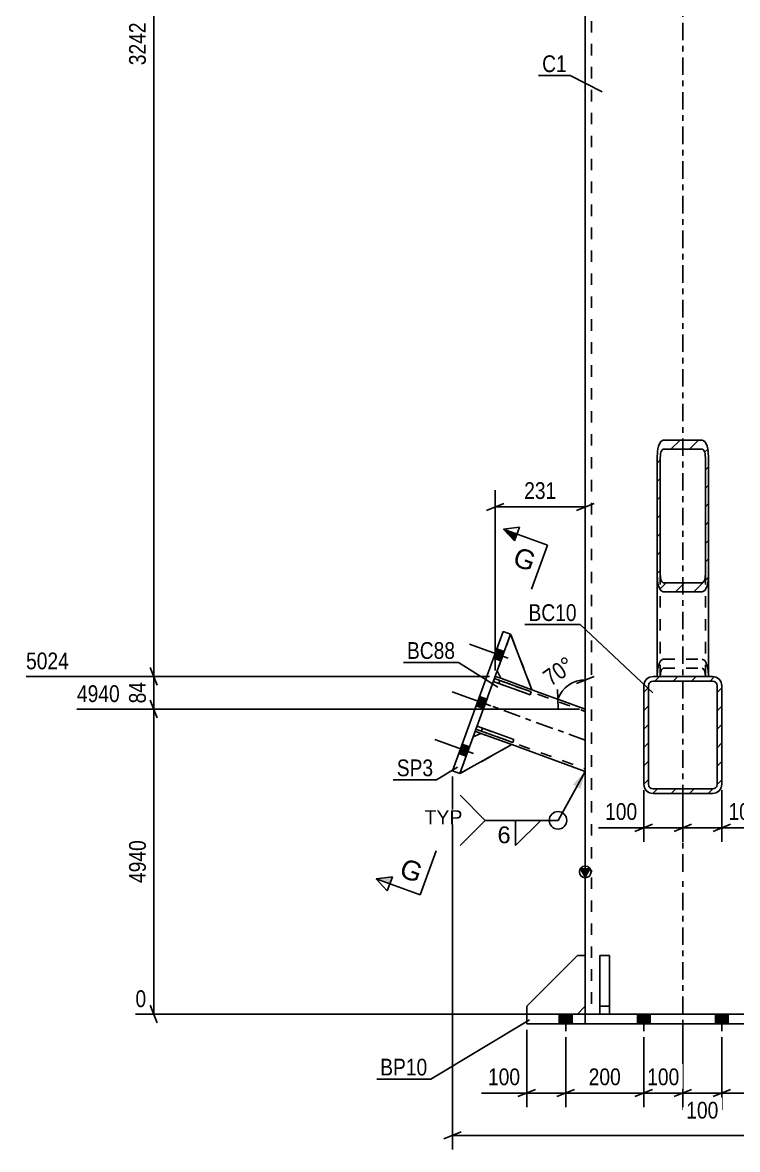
# Model space of a CAD drawing. Header units: millimetres. Extents: x 0 to 1189, y 0 to 841.
# Drawn here: x 338.5 to 460.7, y 419 to 611.5 of the extents above; entities that cross this region are included whole.
import ezdxf

# ---------------------------------------------------------------- set-up
doc = ezdxf.new("R2010")
doc.units = ezdxf.units.MM
doc.linetypes.add('DXK_LINE_DOT2', pattern=[3.9198, 1.9599, -1.9599])
doc.linetypes.add('DXK_LINE_DOT3', pattern=[5.9187, 2.979, -0.9799, 0.9799, -0.9799])
doc.styles.add('Arial', font='ARIAL.TTF', dxfattribs={"height": 0.2})
doc.styles.add('Arial Narrow', font='ARIALN.TTF', dxfattribs={"height": 0.2})

# ---------------------------------------------------------------- blocks, each defined once
blk = doc.blocks.new('Part-682122038-20073 - 20009')
at = {"linetype": 'Continuous'}
blk.add_hatch(color=2, dxfattribs=at).paths.add_polyline_path([(434.66, 465.5), (433.86, 466.9), (435.46, 466.9)])
at = {"color": 2, "linetype": 'Continuous'}
for p, q in [((434.66, 717.59), (434.66, 466.44)), ((434.66, 465.5), (433.86, 466.9)), ((433.86, 466.9), (435.46, 466.9)), ((435.46, 466.9), (434.66, 465.5)), ((434.66, 465.44), (434.66, 442.11))]:
    blk.add_line(p, q, dxfattribs=at)
at = {"color": 7, "linetype": 'DXK_LINE_DOT2'}
for p, q in [((435.73, 717.59), (435.73, 466.44)), ((435.73, 465.44), (435.73, 442.11)), ((434.66, 442.11), (467.99, 442.11))]:
    blk.add_line(p, q, dxfattribs=at)
at = {"color": 7, "linetype": 'DXK_LINE_DOT3'}
for p, q in [((451.33, 466.44), (451.33, 717.59)), ((451.33, 442.11), (451.33, 465.44))]:
    blk.add_line(p, q, dxfattribs=at)
at = {"color": 2, "linetype": 'Continuous'}
blk.add_circle((434.66, 466.4), 1, dxfattribs=at)
blk = doc.blocks.new('Part-682122038-20013 - 20009')
at = {"linetype": 'Continuous'}
h = blk.add_hatch(dxfattribs=at)
h.set_pattern_fill('', scale=0.7, style=0, pattern_type=0)
h.set_pattern_definition([(45, (444.6588, 481.3768), (-1.57154, 1.57154), [])])
h.paths.add_polyline_path([(444.66, 498.18), (444.66, 481.38), (444.78, 480.76), (445.13, 480.25), (445.65, 479.9), (446.26, 479.78), (456.39, 479.78), (457, 479.9), (457.52, 480.25), (457.87, 480.76), (457.99, 481.38), (457.99, 498.18), (457.87, 498.79), (457.52, 499.31), (457, 499.65), (456.39, 499.78), (446.26, 499.78), (445.65, 499.65), (445.13, 499.31), (444.78, 498.79)])
h.paths.add_polyline_path([(445.69, 498.74), (445.95, 498.92), (446.26, 498.98), (456.39, 498.98), (456.7, 498.92), (456.96, 498.74), (457.13, 498.48), (457.19, 498.18), (457.19, 481.38), (457.13, 481.07), (456.96, 480.81), (456.7, 480.64), (456.39, 480.58), (446.26, 480.58), (445.95, 480.64), (445.69, 480.81), (445.52, 481.07), (445.46, 481.38), (445.46, 498.18), (445.52, 498.48)])
at = {"color": 7, "linetype": 'DXK_LINE_DOT2'}
for p, q in [((444.66, 498.18), (444.78, 498.79)), ((445.65, 499.65), (446.26, 499.78)), ((446.26, 498.98), (445.95, 498.92)), ((456.39, 499.78), (446.26, 499.78)), ((446.26, 498.98), (456.39, 498.98)), ((456.39, 499.78), (457, 499.65)), ((456.7, 498.92), (456.39, 498.98)), ((457.87, 498.79), (457.99, 498.18)), ((444.66, 481.38), (444.66, 498.18)), ((445.52, 498.48), (445.46, 498.18)), ((445.46, 481.38), (445.46, 498.18)), ((457.19, 498.18), (457.13, 498.48)), ((457.19, 481.38), (457.19, 498.18)), ((457.99, 481.38), (457.99, 498.18)), ((444.78, 480.76), (444.66, 481.38)), ((445.46, 481.38), (445.52, 481.07)), ((457.13, 481.07), (457.19, 481.38)), ((457.99, 481.38), (457.87, 480.76)), ((446.26, 479.78), (445.65, 479.9)), ((445.95, 480.64), (446.26, 480.58)), ((446.26, 480.58), (456.39, 480.58)), ((446.26, 479.78), (456.39, 479.78)), ((456.39, 480.58), (456.7, 480.64)), ((457, 479.9), (456.39, 479.78))]:
    blk.add_line(p, q, dxfattribs=at)
at = {"color": 2, "linetype": 'Continuous'}
for p, q in [((444.78, 498.79), (444.66, 498.18)), ((446.26, 499.78), (445.65, 499.65)), ((445.95, 498.92), (446.26, 498.98)), ((446.26, 499.78), (456.39, 499.78)), ((446.26, 498.98), (456.39, 498.98)), ((457, 499.65), (456.39, 499.78)), ((456.39, 498.98), (456.7, 498.92)), ((457.99, 498.18), (457.87, 498.79)), ((444.66, 481.38), (444.66, 498.18)), ((445.46, 498.18), (445.52, 498.48)), ((445.46, 481.38), (445.46, 498.18)), ((457.13, 498.48), (457.19, 498.18)), ((457.19, 481.38), (457.19, 498.18)), ((457.99, 481.38), (457.99, 498.18)), ((444.66, 481.38), (444.78, 480.76)), ((445.52, 481.07), (445.46, 481.38)), ((457.19, 481.38), (457.13, 481.07)), ((457.87, 480.76), (457.99, 481.38)), ((445.65, 479.9), (446.26, 479.78)), ((446.26, 480.58), (445.95, 480.64)), ((446.26, 480.58), (456.39, 480.58)), ((446.26, 479.78), (456.39, 479.78)), ((456.7, 480.64), (456.39, 480.58)), ((456.39, 479.78), (457, 479.9))]:
    blk.add_line(p, q, dxfattribs=at)
at = {"color": 7, "linetype": 'DXK_LINE_DOT3'}
blk.add_line((451.33, 489.78), (451.33, 489.78), dxfattribs=at)
at = {"color": 7, "linetype": 'DXK_LINE_DOT2'}
for centre, radius, start, end in [((446.26, 498.18), 1.6, 112.5, 157.5), ((446.26, 498.18), 0.8, 112.5, 157.5), ((456.39, 498.18), 0.8, 22.5, 67.5), ((456.39, 498.18), 1.6, 22.5, 67.5), ((446.26, 481.38), 1.6, 202.5, 247.5), ((446.26, 481.38), 0.8, 202.5, 247.5), ((456.39, 481.38), 0.8, 292.5, 337.5), ((456.39, 481.38), 1.6, 292.5, 337.5)]:
    blk.add_arc(centre, radius, start, end, dxfattribs=at)
at = {"color": 2, "linetype": 'Continuous'}
for centre, radius, start, end in [((446.26, 498.18), 1.6, 112.5, 157.5), ((446.26, 498.18), 0.8, 112.5, 157.5), ((456.39, 498.18), 0.8, 22.5, 67.5), ((456.39, 498.18), 1.6, 22.5, 67.5), ((446.26, 481.38), 1.6, 202.5, 247.5), ((446.26, 481.38), 0.8, 202.5, 247.5), ((456.39, 481.38), 0.8, 292.5, 337.5), ((456.39, 481.38), 1.6, 292.5, 337.5)]:
    blk.add_arc(centre, radius, start, end, dxfattribs=at)
blk = doc.blocks.new('Part-682122038-20016 - 20009')
at = {"linetype": 'Continuous'}
h = blk.add_hatch(dxfattribs=at)
h.set_pattern_fill('', scale=0.7, style=0, pattern_type=0)
h.set_pattern_definition([(45, (446.9255, 517.3781), (-1.57154, 1.57154), [])])
h.paths.add_polyline_path([(446.93, 537.04), (446.93, 517.38), (447.01, 516.17), (447.24, 515.15), (447.58, 514.47), (447.99, 514.23), (454.66, 514.23), (455.07, 514.47), (455.41, 515.15), (455.64, 516.17), (455.73, 517.38), (455.73, 537.04), (455.64, 538.24), (455.41, 539.26), (455.07, 539.94), (454.66, 540.18), (447.99, 540.18), (447.58, 539.94), (447.24, 539.26), (447.01, 538.24)])
h.paths.add_polyline_path([(447.62, 538.15), (447.79, 538.49), (447.99, 538.61), (454.66, 538.61), (454.86, 538.49), (455.04, 538.15), (455.15, 537.64), (455.19, 537.04), (455.19, 517.38), (455.15, 516.78), (455.04, 516.27), (454.86, 515.93), (454.66, 515.81), (447.99, 515.81), (447.79, 515.93), (447.62, 516.27), (447.5, 516.78), (447.46, 517.38), (447.46, 537.04), (447.5, 537.64)])
at = {"color": 2, "linetype": 'Continuous'}
for p, q in [((447.99, 540.18), (447.58, 539.94)), ((447.99, 540.18), (454.66, 540.18)), ((455.07, 539.94), (454.66, 540.18)), ((447.01, 538.24), (446.93, 537.04)), ((447.46, 537.04), (447.5, 537.64)), ((447.79, 538.49), (447.99, 538.61)), ((447.99, 538.61), (454.66, 538.61)), ((454.66, 538.61), (454.86, 538.49)), ((455.15, 537.64), (455.19, 537.04)), ((455.73, 537.04), (455.64, 538.24)), ((446.93, 517.38), (446.93, 537.04)), ((447.46, 517.38), (447.46, 537.04)), ((455.19, 517.38), (455.19, 537.04)), ((455.73, 517.38), (455.73, 537.04)), ((446.93, 517.38), (446.93, 499.78)), ((446.93, 517.38), (447.01, 516.17)), ((447.5, 516.78), (447.46, 517.38)), ((455.19, 517.38), (455.15, 516.78)), ((455.64, 516.17), (455.73, 517.38)), ((455.73, 517.38), (455.73, 499.78)), ((447.58, 514.47), (447.99, 514.23)), ((447.99, 515.81), (447.79, 515.93)), ((447.99, 515.81), (454.66, 515.81)), ((447.99, 514.23), (454.66, 514.23)), ((454.86, 515.93), (454.66, 515.81)), ((454.66, 514.23), (455.07, 514.47))]:
    blk.add_line(p, q, dxfattribs=at)
at = {"color": 7, "linetype": 'DXK_LINE_DOT2'}
for p, q in [((446.93, 537.04), (446.93, 517.38)), ((447.46, 537.04), (447.46, 499.78)), ((455.19, 537.04), (455.19, 499.78)), ((455.73, 537.04), (455.73, 517.38)), ((447.58, 502.51), (447.99, 502.75)), ((447.99, 502.75), (454.66, 502.75)), ((454.66, 502.75), (455.07, 502.51)), ((446.94, 499.78), (447.01, 500.81)), ((447.99, 501.18), (447.79, 501.06)), ((447.99, 501.18), (454.66, 501.18)), ((454.86, 501.06), (454.66, 501.18)), ((455.64, 500.81), (455.71, 499.78)), ((455.73, 499.78), (446.93, 499.78)), ((447.46, 499.78), (447.47, 499.78)), ((447.5, 500.21), (447.47, 499.78)), ((455.18, 499.78), (455.15, 500.21))]:
    blk.add_line(p, q, dxfattribs=at)
at = {"color": 2, "linetype": 'Continuous'}
for centre, radius, start, end in [((450.67, 537.95), 3.68, 147.1245, 175.4089), ((451.98, 537.95), 3.68, 4.5911, 32.8755), ((449.33, 537.49), 1.84, 147.1245, 175.4089), ((453.32, 537.49), 1.84, 4.5911, 32.8755), ((450.67, 516.47), 3.68, 184.5911, 212.8755), ((449.33, 516.92), 1.84, 184.5911, 212.8755), ((453.32, 516.92), 1.84, 327.1245, 355.4089), ((451.98, 516.47), 3.68, 327.1245, 355.4089)]:
    blk.add_arc(centre, radius, start, end, dxfattribs=at)
at = {"color": 7, "linetype": 'DXK_LINE_DOT2'}
for centre, radius, start, end in [((450.67, 500.51), 3.68, 147.1245, 175.4089), ((451.98, 500.51), 3.68, 4.5911, 32.8755), ((449.33, 500.06), 1.84, 147.1245, 175.4089), ((453.32, 500.06), 1.84, 4.5911, 32.8755)]:
    blk.add_arc(centre, radius, start, end, dxfattribs=at)
blk = doc.blocks.new('Part-682122038-20019 - 20009')
at = {"color": 7, "linetype": 'DXK_LINE_DOT2'}
for p, q in [((419.28, 499.81), (415.86, 490.42)), ((419.15, 499.44), (434.66, 493.79)), ((420.22, 499.47), (425.55, 497.53)), ((434.66, 494.22), (434.66, 483.58)), ((416, 490.79), (434.66, 484)), ((416.8, 490.07), (422.13, 488.14))]:
    blk.add_line(p, q, dxfattribs=at)
at = {"color": 2, "linetype": 'Continuous'}
for p, q in [((419.28, 499.81), (420.22, 499.47)), ((425.55, 497.53), (434.66, 494.22)), ((415.86, 490.42), (416.8, 490.07)), ((422.13, 488.14), (434.66, 483.58))]:
    blk.add_line(p, q, dxfattribs=at)
at = {"color": 7, "linetype": 'DXK_LINE_DOT3'}
blk.add_line((434.66, 488.9), (417.57, 495.12), dxfattribs=at)
blk = doc.blocks.new('Part-682122038-20031 - 20009')
at = {"color": 2, "linetype": 'Continuous'}
for p, q in [((424.66, 443.44), (433.33, 452.11)), ((433.33, 452.11), (434.66, 452.11)), ((424.66, 443.44), (424.66, 442.11)), ((434.66, 443.44), (433.33, 442.11))]:
    blk.add_line(p, q, dxfattribs=at)
at = {"color": 7, "linetype": 'DXK_LINE_DOT2'}
for p, q in [((434.66, 452.11), (434.66, 443.44)), ((433.33, 442.11), (424.66, 442.11))]:
    blk.add_line(p, q, dxfattribs=at)
blk = doc.blocks.new('Part-682122038-20096 - 20009')
at = {"color": 7, "linetype": 'DXK_LINE_DOT2'}
for p, q in [((419.15, 499.44), (418.97, 498.94)), ((418.97, 498.94), (425.23, 496.66)), ((425.41, 497.16), (419.15, 499.44)), ((420.09, 499.1), (419.91, 498.59)), ((425.23, 496.66), (425.41, 497.16))]:
    blk.add_line(p, q, dxfattribs=at)
blk = doc.blocks.new('Part-682122038-20032 - 20009')
at = {"color": 7, "linetype": 'DXK_LINE_DOT2'}
for p, q in [((424.66, 443.44), (433.33, 452.11)), ((433.33, 452.11), (434.66, 452.11)), ((434.66, 452.11), (434.66, 443.44)), ((424.66, 442.11), (424.66, 443.44)), ((434.66, 443.44), (433.33, 442.11)), ((433.33, 442.11), (424.66, 442.11))]:
    blk.add_line(p, q, dxfattribs=at)
blk = doc.blocks.new('Part-682122038-20097 - 20009')
at = {"color": 7, "linetype": 'DXK_LINE_DOT2'}
for p, q in [((416.18, 491.29), (416, 490.79)), ((422.45, 489.01), (416.18, 491.29)), ((417.12, 490.95), (416.94, 490.45)), ((416, 490.79), (422.27, 488.51)), ((422.27, 488.51), (422.45, 489.01))]:
    blk.add_line(p, q, dxfattribs=at)
blk = doc.blocks.new('Part-682122038-20098 - 20009')
at = {"color": 2, "linetype": 'Continuous'}
for p, q in [((418.97, 498.94), (419.15, 499.44)), ((425.23, 496.66), (418.97, 498.94)), ((419.15, 499.44), (425.41, 497.16)), ((425.41, 497.16), (425.23, 496.66))]:
    blk.add_line(p, q, dxfattribs=at)
at = {"color": 7, "linetype": 'DXK_LINE_DOT2'}
blk.add_line((419.91, 498.59), (420.09, 499.1), dxfattribs=at)
blk = doc.blocks.new('Part-682122038-20099 - 20009')
at = {"color": 2, "linetype": 'Continuous'}
for p, q in [((416, 490.79), (416.18, 491.29)), ((416.18, 491.29), (422.45, 489.01)), ((422.27, 488.51), (416, 490.79)), ((422.45, 489.01), (422.27, 488.51))]:
    blk.add_line(p, q, dxfattribs=at)
at = {"color": 7, "linetype": 'DXK_LINE_DOT2'}
blk.add_line((416.94, 490.45), (417.12, 490.95), dxfattribs=at)
blk = doc.blocks.new('Part-682122038-20100 - 20009')
at = {"color": 7, "linetype": 'DXK_LINE_DOT2'}
for p, q in [((421.91, 507.02), (419.63, 500.75)), ((425.55, 497.53), (421.91, 507.02)), ((419.63, 500.75), (420.22, 499.47)), ((420.22, 499.47), (425.55, 497.53))]:
    blk.add_line(p, q, dxfattribs=at)
blk = doc.blocks.new('Part-682122038-20036 - 20009')
at = {"color": 7, "linetype": 'DXK_LINE_DOT2'}
for p, q in [((437.16, 452.11), (437.16, 442.11)), ((438.83, 452.11), (437.16, 452.11)), ((438.83, 442.11), (438.83, 452.11)), ((437.16, 443.44), (438.83, 443.44)), ((437.16, 442.11), (438.83, 442.11))]:
    blk.add_line(p, q, dxfattribs=at)
blk = doc.blocks.new('Part-682122038-20101 - 20009')
at = {"color": 7, "linetype": 'DXK_LINE_DOT2'}
blk.add_line((421.91, 507.02), (419.63, 500.75), dxfattribs=at)
at = {"color": 2, "linetype": 'Continuous'}
for p, q in [((425.55, 497.53), (421.91, 507.02)), ((419.63, 500.75), (420.22, 499.47)), ((425.55, 497.53), (420.22, 499.47))]:
    blk.add_line(p, q, dxfattribs=at)
blk = doc.blocks.new('Part-682122038-20102 - 20009')
at = {"color": 7, "linetype": 'DXK_LINE_DOT2'}
for p, q in [((413.24, 483.21), (415.52, 489.48)), ((415.52, 489.48), (416.8, 490.07)), ((416.8, 490.07), (422.13, 488.14)), ((422.13, 488.14), (413.24, 483.21))]:
    blk.add_line(p, q, dxfattribs=at)
blk = doc.blocks.new('Part-682122038-20038 - 20009')
at = {"color": 2, "linetype": 'Continuous'}
for p, q in [((437.16, 442.11), (437.16, 452.11)), ((437.16, 452.11), (438.83, 452.11)), ((438.83, 452.11), (438.83, 442.11)), ((437.16, 443.44), (438.83, 443.44)), ((438.83, 442.11), (437.16, 442.11))]:
    blk.add_line(p, q, dxfattribs=at)
blk = doc.blocks.new('Part-682122038-20103 - 20009')
at = {"color": 7, "linetype": 'DXK_LINE_DOT2'}
blk.add_line((413.24, 483.21), (415.52, 489.48), dxfattribs=at)
at = {"color": 2, "linetype": 'Continuous'}
for p, q in [((415.52, 489.48), (416.8, 490.07)), ((416.8, 490.07), (422.13, 488.14)), ((422.13, 488.14), (413.24, 483.21))]:
    blk.add_line(p, q, dxfattribs=at)
blk = doc.blocks.new('Part-682122038-20040 - 20009')
at = {"color": 7, "linetype": 'DXK_LINE_DOT2'}
for p, q in [((444.78, 498.79), (444.66, 498.18)), ((446.26, 499.78), (445.65, 499.65)), ((445.95, 498.92), (446.26, 498.98)), ((446.26, 499.78), (456.39, 499.78)), ((446.26, 498.98), (456.39, 498.98)), ((457, 499.65), (456.39, 499.78)), ((456.39, 498.98), (456.7, 498.92)), ((457.99, 498.18), (457.87, 498.79)), ((444.66, 481.38), (444.66, 498.18)), ((445.46, 498.18), (445.52, 498.48)), ((445.46, 481.38), (445.46, 498.18)), ((457.13, 498.48), (457.19, 498.18)), ((457.19, 481.38), (457.19, 498.18)), ((457.99, 481.38), (457.99, 498.18)), ((444.66, 481.38), (444.78, 480.76)), ((445.52, 481.07), (445.46, 481.38)), ((457.19, 481.38), (457.13, 481.07)), ((457.87, 480.76), (457.99, 481.38)), ((445.65, 479.9), (446.26, 479.78)), ((446.26, 480.58), (445.95, 480.64)), ((446.26, 480.58), (456.39, 480.58)), ((446.26, 479.78), (456.39, 479.78)), ((456.7, 480.64), (456.39, 480.58)), ((456.39, 479.78), (457, 479.9))]:
    blk.add_line(p, q, dxfattribs=at)
at = {"color": 7, "linetype": 'DXK_LINE_DOT3'}
blk.add_line((451.33, 489.78), (451.33, 489.78), dxfattribs=at)
at = {"color": 7, "linetype": 'DXK_LINE_DOT2'}
for centre, radius, start, end in [((446.26, 498.18), 1.6, 112.5, 157.5), ((446.26, 498.18), 0.8, 112.5, 157.5), ((456.39, 498.18), 0.8, 22.5, 67.5), ((456.39, 498.18), 1.6, 22.5, 67.5), ((446.26, 481.38), 1.6, 202.5, 247.5), ((446.26, 481.38), 0.8, 202.5, 247.5), ((456.39, 481.38), 0.8, 292.5, 337.5), ((456.39, 481.38), 1.6, 292.5, 337.5)]:
    blk.add_arc(centre, radius, start, end, dxfattribs=at)
blk = doc.blocks.new('Part-682122038-20064 - 20009')
at = {"color": 2, "linetype": 'Continuous'}
for p, q in [((420.65, 507.47), (411.99, 483.67)), ((413.24, 483.21), (421.91, 507.02)), ((420.65, 507.47), (421.91, 507.02)), ((411.99, 483.67), (413.24, 483.21))]:
    blk.add_line(p, q, dxfattribs=at)
blk = doc.blocks.new('Part-682122038-20071 - 20009')
at = {"color": 2, "linetype": 'Continuous'}
for p, q in [((467.99, 442.11), (424.66, 442.11)), ((424.66, 442.11), (424.66, 440.44)), ((434.66, 440.44), (434.66, 442.11)), ((467.99, 440.44), (467.99, 442.11)), ((477.99, 442.11), (467.99, 442.11)), ((477.99, 440.44), (477.99, 442.11)), ((424.66, 440.44), (477.99, 440.44))]:
    blk.add_line(p, q, dxfattribs=at)
at = {"color": 7, "linetype": 'DXK_LINE_DOT2'}
for p, q in [((434.66, 440.44), (434.66, 442.11)), ((467.99, 440.44), (467.99, 442.11))]:
    blk.add_line(p, q, dxfattribs=at)
blk = doc.blocks.new('Bolt-682122038-20118 - 20009')
at = {"linetype": 'Continuous'}
for points in [[(420.24, 502.44), (420.84, 504.07), (419.58, 504.53), (418.99, 502.9)], [(420.24, 502.44), (420.84, 504.07), (419.58, 504.53), (418.99, 502.9)], [(420.24, 502.44), (420.84, 504.07), (419.58, 504.53), (418.99, 502.9)], [(417.28, 494.3), (417.87, 495.93), (416.62, 496.39), (416.03, 494.76)], [(417.28, 494.3), (417.87, 495.93), (416.62, 496.39), (416.03, 494.76)], [(414.31, 486.16), (414.91, 487.79), (413.65, 488.24), (413.06, 486.61)], [(414.31, 486.16), (414.91, 487.79), (413.65, 488.24), (413.06, 486.61)], [(414.31, 486.16), (414.91, 487.79), (413.65, 488.24), (413.06, 486.61)]]:
    blk.add_hatch(color=1, dxfattribs=at).paths.add_polyline_path(points)
at = {"color": 1, "linetype": 'Continuous'}
for p, q in [((421.48, 502.92), (414.9, 505.31)), ((421.48, 502.92), (414.9, 505.31)), ((421.48, 502.92), (414.9, 505.31)), ((420.84, 504.07), (419.58, 504.53)), ((420.84, 504.07), (419.58, 504.53)), ((420.84, 504.07), (419.58, 504.53)), ((420.24, 502.44), (418.99, 502.9)), ((420.24, 502.44), (418.99, 502.9)), ((420.24, 502.44), (418.99, 502.9)), ((418.51, 494.77), (411.94, 497.17)), ((418.51, 494.77), (411.94, 497.17)), ((417.87, 495.93), (416.62, 496.39)), ((417.87, 495.93), (416.62, 496.39)), ((417.28, 494.3), (416.03, 494.76)), ((417.28, 494.3), (416.03, 494.76)), ((415.55, 486.63), (408.97, 489.02)), ((415.55, 486.63), (408.97, 489.02)), ((415.55, 486.63), (408.97, 489.02)), ((414.91, 487.79), (413.65, 488.24)), ((414.91, 487.79), (413.65, 488.24)), ((414.91, 487.79), (413.65, 488.24)), ((414.31, 486.16), (413.06, 486.61)), ((414.31, 486.16), (413.06, 486.61)), ((414.31, 486.16), (413.06, 486.61))]:
    blk.add_line(p, q, dxfattribs=at)
blk = doc.blocks.new('Bolt-682122038-20119 - 20009')
at = {"linetype": 'Continuous'}
for points in [[(430.23, 440.44), (432.43, 440.44), (432.43, 442.11), (430.23, 442.11)], [(430.23, 440.44), (432.43, 440.44), (432.43, 442.11), (430.23, 442.11)], [(443.56, 440.44), (445.76, 440.44), (445.76, 442.11), (443.56, 442.11)], [(443.56, 440.44), (445.76, 440.44), (445.76, 442.11), (443.56, 442.11)], [(456.89, 440.44), (459.09, 440.44), (459.09, 442.11), (456.89, 442.11)], [(456.89, 440.44), (459.09, 440.44), (459.09, 442.11), (456.89, 442.11)], [(470.23, 440.44), (472.43, 440.44), (472.43, 442.11), (470.23, 442.11)], [(470.23, 440.44), (472.43, 440.44), (472.43, 442.11), (470.23, 442.11)]]:
    blk.add_hatch(color=1, dxfattribs=at).paths.add_polyline_path(points)
at = {"color": 1, "linetype": 'Continuous'}
for p, q in [((430.23, 440.44), (430.23, 442.11)), ((430.23, 440.44), (430.23, 442.11)), ((431.33, 439.18), (431.33, 442.11)), ((431.33, 439.18), (431.33, 442.11)), ((432.43, 440.44), (432.43, 442.11)), ((432.43, 440.44), (432.43, 442.11)), ((443.56, 440.44), (443.56, 442.11)), ((443.56, 440.44), (443.56, 442.11)), ((444.66, 439.18), (444.66, 442.11)), ((444.66, 439.18), (444.66, 442.11)), ((445.76, 440.44), (445.76, 442.11)), ((445.76, 440.44), (445.76, 442.11)), ((456.89, 440.44), (456.89, 442.11)), ((456.89, 440.44), (456.89, 442.11)), ((457.99, 439.18), (457.99, 442.11)), ((457.99, 439.18), (457.99, 442.11)), ((459.09, 440.44), (459.09, 442.11)), ((459.09, 440.44), (459.09, 442.11)), ((470.23, 440.44), (470.23, 442.11)), ((470.23, 440.44), (470.23, 442.11)), ((471.33, 439.18), (471.33, 442.11)), ((471.33, 439.18), (471.33, 442.11)), ((472.43, 440.44), (472.43, 442.11)), ((472.43, 440.44), (472.43, 442.11))]:
    blk.add_line(p, q, dxfattribs=at)
blk = doc.blocks.new('StraightDimension-682122038-21094 - 20009')
at = {"color": 7, "linetype": 'Continuous'}
for p, q in [((419.28, 500.81), (419.28, 531.61)), ((434.66, 484.58), (434.66, 531.61)), ((420.78, 529.36), (417.78, 528.16)), ((419.28, 528.76), (434.66, 528.76)), ((433.16, 528.16), (436.16, 529.36))]:
    blk.add_line(p, q, dxfattribs=at)
at = {"color": 0}
blk.add_wipeout([(430.31, 529.51), (430.31, 533.71), (423.63, 533.71), (423.63, 529.51)], dxfattribs=at)
at = {"color": 3, "style": 'Arial Narrow'}
blk.add_text('231', height=2.863, dxfattribs=at).set_placement((424.23, 530.11))
blk = doc.blocks.new('StraightDimension-682122038-20297 - 20009')
at = {"color": 7, "linetype": 'Continuous'}
for p, q in [((591.7, 526.6), (591.7, 418.98)), ((411.99, 482.67), (411.99, 418.98)), ((413.49, 421.98), (410.49, 420.78)), ((590.2, 420.78), (593.2, 421.98)), ((411.99, 421.38), (591.7, 421.38))]:
    blk.add_line(p, q, dxfattribs=at)
at = {"color": 0}
blk.add_wipeout([(506.1, 422.13), (506.1, 426.33), (497.59, 426.33), (497.59, 422.13)], dxfattribs=at)
at = {"color": 3, "style": 'Arial Narrow'}
blk.add_text('2696', height=2.863, dxfattribs=at).set_placement((498.19, 422.73))
blk = doc.blocks.new('StraightDimension-682122038-20932 - 20009')
at = {"color": 7, "linetype": 'Continuous'}
for p, q in [((360.95, 499.81), (360.95, 715.92)), ((360.35, 501.31), (361.55, 498.31)), ((418.28, 499.81), (339.14, 499.81))]:
    blk.add_line(p, q, dxfattribs=at)
at = {"color": 0}
blk.add_wipeout([(360.2, 612.12), (356, 612.12), (356, 603.61), (360.2, 603.61)], dxfattribs=at)
at = {"color": 3, "style": 'Arial Narrow'}
blk.add_text('3242', height=2.863, rotation=90.0002, dxfattribs=at).set_placement((359.6, 604.21))
blk = doc.blocks.new('StraightDimension-682122038-20933 - 20009')
at = {"color": 7, "linetype": 'Continuous'}
for p, q in [((360.35, 501.31), (361.55, 498.31)), ((418.28, 499.81), (339.14, 499.81)), ((360.95, 494.22), (360.95, 499.81)), ((361.55, 492.72), (360.35, 495.72)), ((433.66, 494.22), (347.84, 494.22))]:
    blk.add_line(p, q, dxfattribs=at)
at = {"color": 0, "linetype": 'Continuous'}
blk.add_wipeout([(347.05, 500.41), (347.05, 504.61), (338.54, 504.61), (338.54, 500.41)], dxfattribs=at)
at = {"color": 0}
blk.add_wipeout([(360.2, 499.44), (356, 499.44), (356, 494.59), (360.2, 494.59)], dxfattribs=at)
at = {"color": 3, "linetype": 'Continuous', "style": 'Arial Narrow'}
blk.add_text('5024', height=2.863, dxfattribs=at).set_placement((339.14, 501.01))
at = {"color": 3, "style": 'Arial Narrow'}
blk.add_text('84', height=2.863, rotation=90.0002, dxfattribs=at).set_placement((359.6, 495.19))
blk = doc.blocks.new('StraightDimension-682122038-20934 - 20009')
at = {"color": 7, "linetype": 'Continuous'}
for p, q in [((361.55, 492.72), (360.35, 495.72)), ((433.66, 494.22), (347.84, 494.22)), ((360.95, 442.11), (360.95, 494.22)), ((360.35, 443.61), (361.55, 440.61)), ((433.66, 442.11), (357.83, 442.11))]:
    blk.add_line(p, q, dxfattribs=at)
at = {"color": 0, "linetype": 'Continuous'}
for points in [[(355.75, 494.82), (355.75, 499.02), (347.24, 499.02), (347.24, 494.82)], [(360.25, 442.71), (360.25, 446.91), (357.23, 446.91), (357.23, 442.71)]]:
    blk.add_wipeout(points, dxfattribs=at)
at = {"color": 0}
blk.add_wipeout([(360.2, 472.42), (356, 472.42), (356, 463.91), (360.2, 463.91)], dxfattribs=at)
at = {"color": 3, "linetype": 'Continuous', "style": 'Arial Narrow'}
for s, height, p in [('4940', 2.863, (347.84, 495.42)), ('0', 2.86, (357.83, 443.31))]:
    blk.add_text(s, height=height, dxfattribs=at).set_placement(p)
at = {"color": 3, "style": 'Arial Narrow'}
blk.add_text('4940', height=2.863, rotation=90.0002, dxfattribs=at).set_placement((359.6, 464.51))
blk = doc.blocks.new('StraightDimension-682122038-21415 - 20009')
at = {"color": 7, "linetype": 'Continuous'}
for p, q in [((457.99, 480.38), (457.99, 471.53)), ((451.33, 478.78), (451.33, 471.53)), ((449.83, 473.33), (452.83, 474.53)), ((451.33, 473.93), (457.99, 473.93)), ((459.49, 474.53), (456.49, 473.33))]:
    blk.add_line(p, q, dxfattribs=at)
at = {"color": 0}
blk.add_wipeout([(465.2, 474.68), (465.2, 478.88), (458.52, 478.88), (458.52, 474.68)], dxfattribs=at)
at = {"color": 7, "linetype": 'Continuous'}
blk.add_line((457.99, 473.93), (465.73, 473.93), dxfattribs=at)
blk.add_line((457.99, 473.93), (465.73, 473.93), dxfattribs=at)
at = {"color": 3, "style": 'Arial Narrow'}
blk.add_text('100', height=2.863, dxfattribs=at).set_placement((459.12, 475.28))
blk = doc.blocks.new('StraightDimension-682122038-21416 - 20009')
at = {"color": 7, "linetype": 'Continuous'}
for p, q in [((444.66, 480.38), (444.66, 471.53)), ((451.33, 478.78), (451.33, 471.53)), ((443.16, 473.33), (446.16, 474.53)), ((444.66, 473.93), (451.33, 473.93)), ((452.83, 474.53), (449.83, 473.33))]:
    blk.add_line(p, q, dxfattribs=at)
at = {"color": 0}
blk.add_wipeout([(444.13, 474.68), (444.13, 478.88), (437.45, 478.88), (437.45, 474.68)], dxfattribs=at)
at = {"color": 7, "linetype": 'Continuous'}
blk.add_line((444.66, 473.93), (436.92, 473.93), dxfattribs=at)
blk.add_line((444.66, 473.93), (436.92, 473.93), dxfattribs=at)
at = {"color": 3, "style": 'Arial Narrow'}
blk.add_text('100', height=2.863, dxfattribs=at).set_placement((438.05, 475.28))
blk = doc.blocks.new('AngleDimension-682122038-21588 - 20009')
at = {"color": 7, "linetype": 'Continuous'}
for p, q in [((436.16, 499.8), (433.16, 498.6)), ((434.66, 495.22), (434.66, 499.2)), ((434.66, 499.2), (434.66, 494.22)), ((430.02, 494.31), (429.92, 497.54)), ((429.97, 495.92), (434.66, 494.22))]:
    blk.add_line(p, q, dxfattribs=at)
blk.add_arc((434.66, 494.22), 4.99, 90, 160, dxfattribs=at)
at = {"color": 0}
blk.add_wipeout([(433.93, 500.89), (431.52, 504.33), (426.23, 500.63), (428.64, 497.19)], dxfattribs=at)
at = {"color": 3, "style": 'Arial Narrow'}
blk.add_text('70°', height=2.863, rotation=35.002, dxfattribs=at).set_placement((428.78, 498.02))
blk = doc.blocks.new('StraightDimension-682122038-77423 - 20009')
at = {"color": 7, "linetype": 'Continuous'}
for p, q in [((457.99, 438.18), (457.99, 426.21)), ((471.33, 438.18), (471.33, 426.21)), ((459.49, 429.21), (456.49, 428.01)), ((457.99, 428.61), (471.33, 428.61)), ((469.83, 428.01), (472.83, 429.21))]:
    blk.add_line(p, q, dxfattribs=at)
at = {"color": 0}
blk.add_wipeout([(468, 429.36), (468, 433.56), (461.32, 433.56), (461.32, 429.36)], dxfattribs=at)
at = {"color": 3, "style": 'Arial Narrow'}
blk.add_text('200', height=2.863, dxfattribs=at).set_placement((461.92, 429.96))
blk = doc.blocks.new('StraightDimension-682122038-77424 - 20009')
at = {"color": 7, "linetype": 'Continuous'}
for p, q in [((451.33, 441.11), (451.33, 425.76)), ((457.99, 438.18), (457.99, 425.76)), ((449.83, 428.01), (452.83, 429.21)), ((451.33, 428.61), (457.99, 428.61)), ((459.49, 429.21), (456.49, 428.01))]:
    blk.add_line(p, q, dxfattribs=at)
at = {"color": 0}
blk.add_wipeout([(458, 423.66), (458, 427.86), (451.32, 427.86), (451.32, 423.66)], dxfattribs=at)
at = {"color": 3, "style": 'Arial Narrow'}
blk.add_text('100', height=2.863, dxfattribs=at).set_placement((451.92, 424.26))
blk = doc.blocks.new('StraightDimension-682122038-77425 - 20009')
at = {"color": 7, "linetype": 'Continuous'}
for p, q in [((451.33, 441.11), (451.33, 426.21)), ((444.66, 438.18), (444.66, 426.21)), ((443.16, 428.01), (446.16, 429.21)), ((444.66, 428.61), (451.33, 428.61)), ((452.83, 429.21), (449.83, 428.01))]:
    blk.add_line(p, q, dxfattribs=at)
at = {"color": 0}
blk.add_wipeout([(451.33, 429.36), (451.33, 433.56), (444.65, 433.56), (444.65, 429.36)], dxfattribs=at)
at = {"color": 3, "style": 'Arial Narrow'}
blk.add_text('100', height=2.863, dxfattribs=at).set_placement((445.25, 429.96))
blk = doc.blocks.new('StraightDimension-682122038-77426 - 20009')
at = {"color": 7, "linetype": 'Continuous'}
for p, q in [((431.33, 438.18), (431.33, 426.21)), ((444.66, 438.18), (444.66, 426.21)), ((432.83, 429.21), (429.83, 428.01)), ((431.33, 428.61), (444.66, 428.61)), ((443.16, 428.01), (446.16, 429.21))]:
    blk.add_line(p, q, dxfattribs=at)
at = {"color": 0}
blk.add_wipeout([(441.33, 429.36), (441.33, 433.56), (434.65, 433.56), (434.65, 429.36)], dxfattribs=at)
at = {"color": 3, "style": 'Arial Narrow'}
blk.add_text('200', height=2.863, dxfattribs=at).set_placement((435.25, 429.96))
blk = doc.blocks.new('StraightDimension-682122038-77427 - 20009')
at = {"color": 7, "linetype": 'Continuous'}
for p, q in [((424.66, 439.44), (424.66, 426.21)), ((431.33, 438.18), (431.33, 426.21)), ((423.16, 428.01), (426.16, 429.21)), ((424.66, 428.61), (431.33, 428.61)), ((432.83, 429.21), (429.83, 428.01))]:
    blk.add_line(p, q, dxfattribs=at)
at = {"color": 0}
blk.add_wipeout([(424.13, 429.36), (424.13, 433.56), (417.45, 433.56), (417.45, 429.36)], dxfattribs=at)
at = {"color": 7, "linetype": 'Continuous'}
blk.add_line((424.66, 428.61), (416.92, 428.61), dxfattribs=at)
blk.add_line((424.66, 428.61), (416.92, 428.61), dxfattribs=at)
at = {"color": 3, "style": 'Arial Narrow'}
blk.add_text('100', height=2.863, dxfattribs=at).set_placement((418.05, 429.96))
blk = doc.blocks.new('Mark-682122038-20574 - 20009')
at = {"color": 0}
blk.add_wipeout([(412.43, 502.79), (412.43, 505.79), (404.21, 505.79), (404.21, 502.79)], dxfattribs=at)
blk.add_wipeout([(412.43, 502.79), (412.43, 505.79), (404.21, 505.79), (404.21, 502.79)], dxfattribs=at)
at = {"color": 30, "linetype": 'Continuous'}
for p in [(403.61, 502.19), (419.73, 497.94)]:
    blk.add_line(p, (413.03, 502.19), dxfattribs=at)
at = {"color": 3, "style": 'Arial Narrow'}
blk.add_text('BC88', height=2.863, dxfattribs=at).set_placement((404.21, 502.79))
blk = doc.blocks.new('Mark-682122038-21500 - 20009')
at = {"color": 0}
blk.add_wipeout([(433.19, 509.26), (433.19, 512.26), (424.97, 512.26), (424.97, 509.26)], dxfattribs=at)
blk.add_wipeout([(433.19, 509.26), (433.19, 512.26), (424.97, 512.26), (424.97, 509.26)], dxfattribs=at)
at = {"color": 30, "linetype": 'Continuous'}
for p in [(424.37, 508.66), (446.21, 497)]:
    blk.add_line(p, (433.79, 508.66), dxfattribs=at)
at = {"color": 3, "style": 'Arial Narrow'}
blk.add_text('BC10', height=2.863, dxfattribs=at).set_placement((424.97, 509.26))
blk = doc.blocks.new('Mark-682122038-21493 - 20009')
at = {"color": 0}
blk.add_wipeout([(407.67, 431.62), (407.67, 434.62), (399.64, 434.62), (399.64, 431.62)], dxfattribs=at)
blk.add_wipeout([(407.67, 431.62), (407.67, 434.62), (399.64, 434.62), (399.64, 431.62)], dxfattribs=at)
at = {"color": 30, "linetype": 'Continuous'}
for p in [(425.16, 441.11), (399.04, 431.02)]:
    blk.add_line(p, (408.27, 431.02), dxfattribs=at)
at = {"color": 3, "style": 'Arial Narrow'}
blk.add_text('BP10', height=2.863, dxfattribs=at).set_placement((399.64, 431.62))
blk = doc.blocks.new('Mark-682122038-20580 - 20009')
at = {"color": 0}
blk.add_wipeout([(408.68, 482.74), (408.68, 485.74), (402.47, 485.74), (402.47, 482.74)], dxfattribs=at)
blk.add_wipeout([(408.68, 482.74), (408.68, 485.74), (402.47, 485.74), (402.47, 482.74)], dxfattribs=at)
at = {"color": 30, "linetype": 'Continuous'}
for p in [(412.82, 484.3), (401.87, 482.14)]:
    blk.add_line(p, (409.28, 482.14), dxfattribs=at)
at = {"color": 3, "style": 'Arial Narrow'}
blk.add_text('SP3', height=2.863, dxfattribs=at).set_placement((402.47, 482.74))
blk = doc.blocks.new('Mark-682122038-20925 - 20009')
at = {"color": 0}
blk.add_wipeout([(431.5, 603.03), (431.5, 606.03), (427.3, 606.03), (427.3, 603.03)], dxfattribs=at)
blk.add_wipeout([(431.5, 603.03), (431.5, 606.03), (427.3, 606.03), (427.3, 603.03)], dxfattribs=at)
at = {"color": 30, "linetype": 'Continuous'}
for p in [(426.7, 602.43), (437.54, 599.68)]:
    blk.add_line(p, (432.1, 602.43), dxfattribs=at)
at = {"color": 3, "style": 'Arial Narrow'}
blk.add_text('C1', height=2.863, dxfattribs=at).set_placement((427.3, 603.03))
blk = doc.blocks.new('WeldMark-682122038-21565 - 20009')
at = {"linetype": 'Continuous'}
blk.add_hatch(color=30, dxfattribs=at).paths.add_polyline_path([(432.55, 481.32), (434.66, 483.58), (433.86, 480.59)])
at = {"color": 30, "linetype": 'Continuous'}
blk.add_line((434.66, 483.58), (430.01, 475.2), dxfattribs=at)
at = {"color": 3, "linetype": 'Continuous'}
for q in [(413.3, 479.49), (413.3, 470.92)]:
    blk.add_line((417.58, 475.2), q, dxfattribs=at)
for start, end in [(90, 270), (270, 90)]:
    blk.add_arc((430.01, 475.2), 1.5, start, end, dxfattribs=at)
at = {"color": 0}
blk.add_wipeout([(422.11, 471.1), (422.11, 474.5), (419.48, 474.5), (419.48, 471.1)], dxfattribs=at)
at = {"color": 30, "linetype": 'Continuous'}
blk.add_line((417.58, 475.2), (430.01, 475.2), dxfattribs=at)
at = {"color": 3, "linetype": 'Continuous'}
for p, q in [((422.76, 475.2), (427.05, 475.2)), ((427.05, 475.2), (422.76, 470.92)), ((422.76, 470.92), (422.76, 475.2))]:
    blk.add_line(p, q, dxfattribs=at)
at = {"color": 3, "style": 'Arial'}
blk.add_text('6', height=2.87, dxfattribs=at).set_placement((419.68, 471.3))
at = {"color": 0, "linetype": 'Continuous'}
blk.add_wipeout([(413.68, 474.55), (413.68, 477.05), (407.2, 477.05), (407.2, 474.55)], dxfattribs=at)
blk.add_wipeout([(413.68, 474.55), (413.68, 477.05), (407.2, 477.05), (407.2, 474.55)], dxfattribs=at)
at = {"color": 3, "linetype": 'Continuous', "style": 'Arial'}
blk.add_text('TYP', height=2.388, dxfattribs=at).set_placement((407.2, 474.55))
blk = doc.blocks.new('SectionMark-682122038-24243 - 20009')
at = {"linetype": 'Continuous'}
blk.add_hatch(color=6, dxfattribs=at).paths.add_polyline_path([(401.71, 465.53), (401.28, 464.36), (398.93, 465.21)])
at = {"color": 6, "linetype": 'Continuous'}
for p, q in [((420.68, 524.97), (423.45, 525.28)), ((398.93, 465.21), (401.71, 465.53)), ((400.85, 463.18), (398.93, 465.21)), ((401.71, 465.53), (400.85, 463.18))]:
    blk.add_line(p, q, dxfattribs=at)
at = {"color": 0, "linetype": 'Continuous'}
for points in [[(425.46, 517.64), (426.66, 520.93), (423.24, 522.17), (422.05, 518.88)], [(406.1, 464.46), (407.3, 467.75), (403.89, 468.99), (402.69, 465.7)]]:
    blk.add_wipeout(points, dxfattribs=at)
at = {"linetype": 'Continuous'}
blk.add_hatch(color=6, dxfattribs=at).paths.add_polyline_path([(423.03, 524.11), (422.6, 522.94), (420.68, 524.97)])
at = {"color": 6, "linetype": 'Continuous'}
for p, q in [((428.19, 522.23), (420.68, 524.97)), ((420.68, 524.97), (422.6, 522.94)), ((422.6, 522.94), (423.45, 525.28)), ((428.19, 522.23), (425.46, 514.71)), ((406.45, 462.48), (409.18, 469.99)), ((406.45, 462.48), (398.93, 465.21))]:
    blk.add_line(p, q, dxfattribs=at)
at = {"color": 3, "linetype": 'Continuous', "style": 'Arial'}
for p in [(422.05, 518.88), (402.69, 465.7)]:
    blk.add_text('G', height=3.34, rotation=-20.002, dxfattribs=at).set_placement(p)

msp = doc.modelspace()

# ---------------------------------------------------------------- block references
for name in ['Part-682122038-20073 - 20009', 'Part-682122038-20016 - 20009', 'Part-682122038-20064 - 20009', 'Part-682122038-20100 - 20009', 'Part-682122038-20101 - 20009', 'Bolt-682122038-20118 - 20009', 'Part-682122038-20019 - 20009', 'Part-682122038-20096 - 20009', 'Part-682122038-20098 - 20009', 'Part-682122038-20013 - 20009', 'Part-682122038-20040 - 20009', 'Part-682122038-20097 - 20009', 'Part-682122038-20099 - 20009', 'Part-682122038-20102 - 20009', 'Part-682122038-20103 - 20009', 'Part-682122038-20031 - 20009', 'Part-682122038-20032 - 20009', 'Part-682122038-20036 - 20009', 'Part-682122038-20038 - 20009', 'Part-682122038-20071 - 20009', 'Bolt-682122038-20119 - 20009']:
    msp.add_blockref(name, (0, 0))

# ---------------------------------------------------------------- next in the draw order: block references
msp.add_blockref('StraightDimension-682122038-21094 - 20009', (0, 0))

# ---------------------------------------------------------------- next in the draw order: block references
msp.add_blockref('StraightDimension-682122038-20297 - 20009', (0, 0))

# ---------------------------------------------------------------- next in the draw order: block references
for name in ['StraightDimension-682122038-20932 - 20009', 'StraightDimension-682122038-21415 - 20009', 'StraightDimension-682122038-77423 - 20009']:
    msp.add_blockref(name, (0, 0))

# ---------------------------------------------------------------- next in the draw order: block references
for name in ['Mark-682122038-20925 - 20009', 'StraightDimension-682122038-20933 - 20009', 'StraightDimension-682122038-21416 - 20009', 'StraightDimension-682122038-77424 - 20009']:
    msp.add_blockref(name, (0, 0))

# ---------------------------------------------------------------- next in the draw order: block references
for name in ['StraightDimension-682122038-20934 - 20009', 'StraightDimension-682122038-77425 - 20009']:
    msp.add_blockref(name, (0, 0))

# ---------------------------------------------------------------- next in the draw order: block references
for name in ['Mark-682122038-20574 - 20009', 'AngleDimension-682122038-21588 - 20009', 'Mark-682122038-20580 - 20009', 'StraightDimension-682122038-77426 - 20009']:
    msp.add_blockref(name, (0, 0))

# ---------------------------------------------------------------- next in the draw order: block references
for name in ['Mark-682122038-21500 - 20009', 'WeldMark-682122038-21565 - 20009', 'StraightDimension-682122038-77427 - 20009']:
    msp.add_blockref(name, (0, 0))

# ---------------------------------------------------------------- next in the draw order: block references
for name in ['SectionMark-682122038-24243 - 20009', 'Mark-682122038-21493 - 20009']:
    msp.add_blockref(name, (0, 0))

doc.saveas('drawing.dxf')
